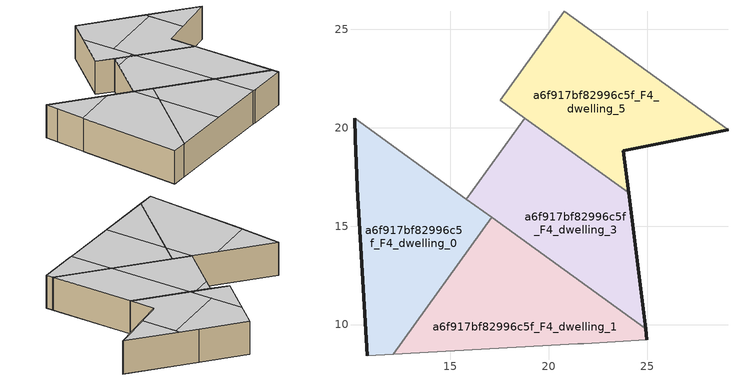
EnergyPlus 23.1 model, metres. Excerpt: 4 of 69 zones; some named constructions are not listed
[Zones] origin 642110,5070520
a6f917bf82996c5f_F4_dwelling_0
 floor to a6f917bf82996c5f_F3_dwelling_0 (EU_floor_Construction): 12.1,8.5 17.11,15.44 10.14,20.48 10.19,19.43 10.29,16.97 10.29,16.93 10.79,8.43 z12
 wall outside (EU_wall_Construction): 10.79,8.43 10.29,16.93 10.29,16.97 10.19,19.43 10.14,20.48 z12:15
 wall adiabatic (EU_wall_Construction): 12.1,8.5 10.79,8.43 z12:15
 wall to a6f917bf82996c5f_F4_dwelling_1 (EU_wall_Construction): 17.11,15.44 12.1,8.5 z12:15
 wall to a6f917bf82996c5f_F4_dwelling_2 (EU_wall_Construction): 10.14,20.48 15.83,16.37 z12:15
 wall to a6f917bf82996c5f_F4_dwelling_3 (EU_wall_Construction): 15.83,16.37 17.11,15.44 z12:15
 ceiling to a6f917bf82996c5f_F5_dwelling_1 (EU_floor_Construction): 15.8,16.39 16.12,14.06 12.1,8.5 10.79,8.43 10.29,16.93 10.29,16.97 10.28,17.04 14.16,17.58 z15
 ceiling to a6f917bf82996c5f_F5_dwelling_3 (EU_floor_Construction): 17.11,15.44 16.12,14.06 15.8,16.39 z15
 ceiling to a6f917bf82996c5f_F5_dwelling_0 (EU_floor_Construction): 14.16,17.58 10.28,17.04 10.19,19.43 10.14,20.48 z15
a6f917bf82996c5f_F4_dwelling_1
 floor to a6f917bf82996c5f_F3_dwelling_1 (EU_floor_Construction): 24.99,9.22 24.92,9.8 17.11,15.44 12.1,8.5 21.49,9.02 21.79,9.02 z12
 wall outside (EU_wall_Construction): 24.92,9.8 24.99,9.22 z12:15
 wall adiabatic (EU_wall_Construction): 24.99,9.22 21.79,9.02 21.49,9.02 12.1,8.5 z12:15
 wall to a6f917bf82996c5f_F4_dwelling_3 (EU_wall_Construction): 17.11,15.44 24.92,9.8 z12:15
 ceiling to a6f917bf82996c5f_F5_dwelling_3 (EU_floor_Construction): 21.1,12.56 21.58,9.02 21.49,9.02 16.85,8.76 16.12,14.06 17.11,15.44 z15
 ceiling to a6f917bf82996c5f_F5_dwelling_1 (EU_floor_Construction): 16.12,14.06 16.85,8.76 12.1,8.5 z15
 ceiling to a6f917bf82996c5f_F5_dwelling_5 (EU_floor_Construction): 24.92,9.8 24.99,9.22 21.79,9.02 21.58,9.02 21.1,12.56 z15
a6f917bf82996c5f_F4_dwelling_3
 floor to a6f917bf82996c5f_F3_dwelling_3 (EU_floor_Construction): 24.92,9.8 24.06,16.69 18.8,20.49 15.82,16.37 z12
 wall outside (EU_wall_Construction): 24.06,16.69 24.92,9.8 z12:15
 wall to a6f917bf82996c5f_F4_dwelling_2 (EU_wall_Construction): 15.82,16.37 18.8,20.49 z12:15
 wall to a6f917bf82996c5f_F4_dwelling_5 (EU_wall_Construction): 18.8,20.49 24.06,16.69 z12:15
 ceiling to a6f917bf82996c5f_F5_dwelling_5 (EU_floor_Construction): 24.06,16.69 24.92,9.8 21.1,12.56 20.14,19.53 z15
 ceiling to a6f917bf82996c5f_F5_dwelling_3 (EU_floor_Construction): 20.14,19.53 21.1,12.56 15.83,16.37 18.13,19.56 19.77,19.79 z15
 ceiling to a6f917bf82996c5f_F5_dwelling_2 (EU_floor_Construction): 19.77,19.79 18.13,19.56 18.8,20.49 z15
a6f917bf82996c5f_F4_dwelling_5
 floor to a6f917bf82996c5f_F3_dwelling_5 (EU_floor_Construction): 29.11,19.89 20.79,25.9 17.54,21.4 24.06,16.69 23.8,18.83 z12
 wall outside (EU_wall_Construction): 29.11,19.89 23.8,18.83 24.06,16.69 z12:15
 wall to a6f917bf82996c5f_F4_dwelling_4 (EU_wall_Construction): 17.54,21.4 20.79,25.9 z12:15
 wall to a6f917bf82996c5f_F4_dwelling_7 (EU_wall_Construction): 24.1,23.52 29.11,19.89 z12:15
 wall to a6f917bf82996c5f_F4_dwelling_2 (EU_wall_Construction): 18.8,20.49 17.54,21.4 z12:15
 wall to a6f917bf82996c5f_F4_dwelling_6 (EU_wall_Construction): 20.79,25.9 24.1,23.52 z12:15
 ceiling to a6f917bf82996c5f_F5_dwelling_2 (EU_floor_Construction): 19.5,24.12 20.09,19.83 19.77,19.79 17.54,21.4 z15
 ceiling to a6f917bf82996c5f_F5_dwelling_4 (EU_floor_Construction): 25.35,22.61 25.41,22.24 19.87,21.47 19.5,24.12 20.79,25.9 z15
 ceiling to a6f917bf82996c5f_F5_dwelling_7 (EU_floor_Construction): 29.11,19.89 25.82,19.23 25.35,22.61 z15
 ceiling to a6f917bf82996c5f_F5_dwelling_5 (EU_floor_Construction): 25.4,22.24 25.82,19.23 23.8,18.83 24.06,16.69 20.14,19.53 19.87,21.47 z15
 ceiling to a6f917bf82996c5f_F5_dwelling_3 (EU_floor_Construction): 20.09,19.83 20.14,19.53 19.77,19.79 z15
[HVACTEMPLATE:THERMOSTAT] Constant Heating Setpoint=20; Constant Cooling Setpoint=50
EU_HeatOnly_a6f917bf82996c5f_F0_dwelling_0; EU_HeatOnly_a6f917bf82996c5f_F0_dwelling_1; EU_HeatOnly_a6f917bf82996c5f_F0_dwelling_2; EU_HeatOnly_a6f917bf82996c5f_F0_dwelling_3; EU_HeatOnly_a6f917bf82996c5f_F0_dwelling_4; EU_HeatOnly_a6f917bf82996c5f_F0_dwelling_5; EU_HeatOnly_a6f917bf82996c5f_F0_dwelling_6; EU_HeatOnly_a6f917bf82996c5f_F0_dwelling_7; EU_HeatOnly_a6f917bf82996c5f_F0_dwelling_8; EU_HeatOnly_a6f917bf82996c5f_F1_dwelling_0; EU_HeatOnly_a6f917bf82996c5f_F1_dwelling_1; EU_HeatOnly_a6f917bf82996c5f_F1_dwelling_2; EU_HeatOnly_a6f917bf82996c5f_F1_dwelling_3; EU_HeatOnly_a6f917bf82996c5f_F1_dwelling_4; EU_HeatOnly_a6f917bf82996c5f_F1_dwelling_5; EU_HeatOnly_a6f917bf82996c5f_F1_dwelling_6; EU_HeatOnly_a6f917bf82996c5f_F1_dwelling_7; EU_HeatOnly_a6f917bf82996c5f_F1_dwelling_8; EU_HeatOnly_a6f917bf82996c5f_F2_dwelling_0; EU_HeatOnly_a6f917bf82996c5f_F2_dwelling_1; EU_HeatOnly_a6f917bf82996c5f_F2_dwelling_2; EU_HeatOnly_a6f917bf82996c5f_F2_dwelling_3; EU_HeatOnly_a6f917bf82996c5f_F2_dwelling_4; EU_HeatOnly_a6f917bf82996c5f_F2_dwelling_5; EU_HeatOnly_a6f917bf82996c5f_F2_dwelling_6; EU_HeatOnly_a6f917bf82996c5f_F2_dwelling_7; EU_HeatOnly_a6f917bf82996c5f_F2_dwelling_8; EU_HeatOnly_a6f917bf82996c5f_F3_dwelling_0; EU_HeatOnly_a6f917bf82996c5f_F3_dwelling_1; EU_HeatOnly_a6f917bf82996c5f_F3_dwelling_2; EU_HeatOnly_a6f917bf82996c5f_F3_dwelling_3; EU_HeatOnly_a6f917bf82996c5f_F3_dwelling_4; EU_HeatOnly_a6f917bf82996c5f_F3_dwelling_5; EU_HeatOnly_a6f917bf82996c5f_F3_dwelling_6; EU_HeatOnly_a6f917bf82996c5f_F3_dwelling_7; EU_HeatOnly_a6f917bf82996c5f_F3_dwelling_8; EU_HeatOnly_a6f917bf82996c5f_F4_dwelling_0; EU_HeatOnly_a6f917bf82996c5f_F4_dwelling_1; EU_HeatOnly_a6f917bf82996c5f_F4_dwelling_2; EU_HeatOnly_a6f917bf82996c5f_F4_dwelling_3; EU_HeatOnly_a6f917bf82996c5f_F4_dwelling_4; EU_HeatOnly_a6f917bf82996c5f_F4_dwelling_5; EU_HeatOnly_a6f917bf82996c5f_F4_dwelling_6; EU_HeatOnly_a6f917bf82996c5f_F4_dwelling_7; EU_HeatOnly_a6f917bf82996c5f_F4_dwelling_8; EU_HeatOnly_a6f917bf82996c5f_F5_dwelling_0; EU_HeatOnly_a6f917bf82996c5f_F5_dwelling_1; EU_HeatOnly_a6f917bf82996c5f_F5_dwelling_2; EU_HeatOnly_a6f917bf82996c5f_F5_dwelling_3; EU_HeatOnly_a6f917bf82996c5f_F5_dwelling_4; EU_HeatOnly_a6f917bf82996c5f_F5_dwelling_5; EU_HeatOnly_a6f917bf82996c5f_F5_dwelling_6; EU_HeatOnly_a6f917bf82996c5f_F5_dwelling_7; EU_HeatOnly_a6f917bf82996c5f_F6_dwelling_0; EU_HeatOnly_a6f917bf82996c5f_F6_dwelling_1; EU_HeatOnly_a6f917bf82996c5f_F6_dwelling_2; EU_HeatOnly_a6f917bf82996c5f_F6_dwelling_3; EU_HeatOnly_a6f917bf82996c5f_F6_dwelling_4; EU_HeatOnly_a6f917bf82996c5f_F6_dwelling_5; EU_HeatOnly_a6f917bf82996c5f_F6_dwelling_6; EU_HeatOnly_a6f917bf82996c5f_F6_dwelling_7; EU_HeatOnly_a6f917bf82996c5f_F7_dwelling_0; EU_HeatOnly_a6f917bf82996c5f_F7_dwelling_1; EU_HeatOnly_a6f917bf82996c5f_F7_dwelling_2; EU_HeatOnly_a6f917bf82996c5f_F7_dwelling_3; EU_HeatOnly_a6f917bf82996c5f_F7_dwelling_4; EU_HeatOnly_a6f917bf82996c5f_F7_dwelling_5; EU_HeatOnly_a6f917bf82996c5f_F7_dwelling_6; EU_HeatOnly_a6f917bf82996c5f_F7_dwelling_7
[SCHEDULE:CONSTANT]
Name | Hourly Value
EU_AlwaysOn | 1
EU_CoolingOff | 0
[SCHEDULE:FILE] Column Number=1; Rows to Skip at Top=0; Number of Hours of Data=8760; Column Separator=Comma; Interpolate to Timestep=No; Minutes per Item=60; Adjust Schedule for Daylight Savings=Yes
Name | File
EU_Step8_GainSchedule_a6f917bf82996c5f_F2_dwelling_5_f000 | ../../schedules/a6f917bf82996c5f/a6f917bf82996c5f_F2_dwelling_5_f000_gain.csv
EU_Step8_GainSchedule_a6f917bf82996c5f_F2_dwelling_6_f000 | ../../schedules/a6f917bf82996c5f/a6f917bf82996c5f_F2_dwelling_6_f000_gain.csv
EU_Step8_GainSchedule_a6f917bf82996c5f_F2_dwelling_7_f000 | ../../schedules/a6f917bf82996c5f/a6f917bf82996c5f_F2_dwelling_7_f000_gain.csv
EU_Step8_GainSchedule_a6f917bf82996c5f_F2_dwelling_8_f000 | ../../schedules/a6f917bf82996c5f/a6f917bf82996c5f_F2_dwelling_8_f000_gain.csv
EU_Step8_GainSchedule_a6f917bf82996c5f_F3_dwelling_0_f000 | ../../schedules/a6f917bf82996c5f/a6f917bf82996c5f_F3_dwelling_0_f000_gain.csv
EU_Step8_GainSchedule_a6f917bf82996c5f_F3_dwelling_1_f000 | ../../schedules/a6f917bf82996c5f/a6f917bf82996c5f_F3_dwelling_1_f000_gain.csv
EU_Step8_GainSchedule_a6f917bf82996c5f_F3_dwelling_2_f000 | ../../schedules/a6f917bf82996c5f/a6f917bf82996c5f_F3_dwelling_2_f000_gain.csv
EU_Step8_GainSchedule_a6f917bf82996c5f_F3_dwelling_3_f000 | ../../schedules/a6f917bf82996c5f/a6f917bf82996c5f_F3_dwelling_3_f000_gain.csv
EU_Step8_GainSchedule_a6f917bf82996c5f_F3_dwelling_4_f000 | ../../schedules/a6f917bf82996c5f/a6f917bf82996c5f_F3_dwelling_4_f000_gain.csv
EU_Step8_GainSchedule_a6f917bf82996c5f_F3_dwelling_5_f000 | ../../schedules/a6f917bf82996c5f/a6f917bf82996c5f_F3_dwelling_5_f000_gain.csv
EU_Step8_GainSchedule_a6f917bf82996c5f_F3_dwelling_6_f000 | ../../schedules/a6f917bf82996c5f/a6f917bf82996c5f_F3_dwelling_6_f000_gain.csv
EU_Step8_GainSchedule_a6f917bf82996c5f_F3_dwelling_7_f000 | ../../schedules/a6f917bf82996c5f/a6f917bf82996c5f_F3_dwelling_7_f000_gain.csv
EU_Step8_GainSchedule_a6f917bf82996c5f_F3_dwelling_8_f000 | ../../schedules/a6f917bf82996c5f/a6f917bf82996c5f_F3_dwelling_8_f000_gain.csv
EU_Step8_GainSchedule_a6f917bf82996c5f_F4_dwelling_5_f000 | ../../schedules/a6f917bf82996c5f/a6f917bf82996c5f_F4_dwelling_5_f000_gain.csv
EU_Step8_GainSchedule_a6f917bf82996c5f_F4_dwelling_6_f000 | ../../schedules/a6f917bf82996c5f/a6f917bf82996c5f_F4_dwelling_6_f000_gain.csv
EU_Step8_GainSchedule_a6f917bf82996c5f_F4_dwelling_7_f000 | ../../schedules/a6f917bf82996c5f/a6f917bf82996c5f_F4_dwelling_7_f000_gain.csv
EU_Step8_GainSchedule_a6f917bf82996c5f_F4_dwelling_8_f000 | ../../schedules/a6f917bf82996c5f/a6f917bf82996c5f_F4_dwelling_8_f000_gain.csv
EU_Step8_GainSchedule_a6f917bf82996c5f_F5_dwelling_0_f000 | ../../schedules/a6f917bf82996c5f/a6f917bf82996c5f_F5_dwelling_0_f000_gain.csv
EU_Step8_GainSchedule_a6f917bf82996c5f_F5_dwelling_1_f000 | ../../schedules/a6f917bf82996c5f/a6f917bf82996c5f_F5_dwelling_1_f000_gain.csv
EU_Step8_GainSchedule_a6f917bf82996c5f_F5_dwelling_2_f000 | ../../schedules/a6f917bf82996c5f/a6f917bf82996c5f_F5_dwelling_2_f000_gain.csv
EU_Step8_GainSchedule_a6f917bf82996c5f_F5_dwelling_3_f000 | ../../schedules/a6f917bf82996c5f/a6f917bf82996c5f_F5_dwelling_3_f000_gain.csv
EU_Step8_GainSchedule_a6f917bf82996c5f_F5_dwelling_4_f000 | ../../schedules/a6f917bf82996c5f/a6f917bf82996c5f_F5_dwelling_4_f000_gain.csv
EU_Step8_GainSchedule_a6f917bf82996c5f_F5_dwelling_5_f000 | ../../schedules/a6f917bf82996c5f/a6f917bf82996c5f_F5_dwelling_5_f000_gain.csv
EU_Step8_GainSchedule_a6f917bf82996c5f_F5_dwelling_6_f000 | ../../schedules/a6f917bf82996c5f/a6f917bf82996c5f_F5_dwelling_6_f000_gain.csv
EU_Step8_GainSchedule_a6f917bf82996c5f_F5_dwelling_7_f000 | ../../schedules/a6f917bf82996c5f/a6f917bf82996c5f_F5_dwelling_7_f000_gain.csv
EU_Step8_GainSchedule_a6f917bf82996c5f_F6_dwelling_0_f000 | ../../schedules/a6f917bf82996c5f/a6f917bf82996c5f_F6_dwelling_0_f000_gain.csv
EU_Step8_GainSchedule_a6f917bf82996c5f_F6_dwelling_1_f000 | ../../schedules/a6f917bf82996c5f/a6f917bf82996c5f_F6_dwelling_1_f000_gain.csv
EU_Step8_GainSchedule_a6f917bf82996c5f_F6_dwelling_2_f000 | ../../schedules/a6f917bf82996c5f/a6f917bf82996c5f_F6_dwelling_2_f000_gain.csv
EU_Step8_GainSchedule_a6f917bf82996c5f_F6_dwelling_3_f000 | ../../schedules/a6f917bf82996c5f/a6f917bf82996c5f_F6_dwelling_3_f000_gain.csv
EU_Step8_GainSchedule_a6f917bf82996c5f_F6_dwelling_4_f000 | ../../schedules/a6f917bf82996c5f/a6f917bf82996c5f_F6_dwelling_4_f000_gain.csv
EU_Step8_GainSchedule_a6f917bf82996c5f_F6_dwelling_5_f000 | ../../schedules/a6f917bf82996c5f/a6f917bf82996c5f_F6_dwelling_5_f000_gain.csv
EU_Step8_GainSchedule_a6f917bf82996c5f_F6_dwelling_6_f000 | ../../schedules/a6f917bf82996c5f/a6f917bf82996c5f_F6_dwelling_6_f000_gain.csv
EU_Step8_GainSchedule_a6f917bf82996c5f_F6_dwelling_7_f000 | ../../schedules/a6f917bf82996c5f/a6f917bf82996c5f_F6_dwelling_7_f000_gain.csv
EU_Step8_GainSchedule_a6f917bf82996c5f_F7_dwelling_0_f000 | ../../schedules/a6f917bf82996c5f/a6f917bf82996c5f_F7_dwelling_0_f000_gain.csv
EU_Step8_GainSchedule_a6f917bf82996c5f_F7_dwelling_1_f000 | ../../schedules/a6f917bf82996c5f/a6f917bf82996c5f_F7_dwelling_1_f000_gain.csv
EU_Step8_GainSchedule_a6f917bf82996c5f_F7_dwelling_2_f000 | ../../schedules/a6f917bf82996c5f/a6f917bf82996c5f_F7_dwelling_2_f000_gain.csv
EU_Step8_GainSchedule_a6f917bf82996c5f_F7_dwelling_3_f000 | ../../schedules/a6f917bf82996c5f/a6f917bf82996c5f_F7_dwelling_3_f000_gain.csv
EU_Step8_GainSchedule_a6f917bf82996c5f_F7_dwelling_4_f000 | ../../schedules/a6f917bf82996c5f/a6f917bf82996c5f_F7_dwelling_4_f000_gain.csv
EU_Step8_GainSchedule_a6f917bf82996c5f_F7_dwelling_5_f000 | ../../schedules/a6f917bf82996c5f/a6f917bf82996c5f_F7_dwelling_5_f000_gain.csv
EU_Step8_GainSchedule_a6f917bf82996c5f_F7_dwelling_6_f000 | ../../schedules/a6f917bf82996c5f/a6f917bf82996c5f_F7_dwelling_6_f000_gain.csv
EU_Step8_GainSchedule_a6f917bf82996c5f_F7_dwelling_7_f000 | ../../schedules/a6f917bf82996c5f/a6f917bf82996c5f_F7_dwelling_7_f000_gain.csv
